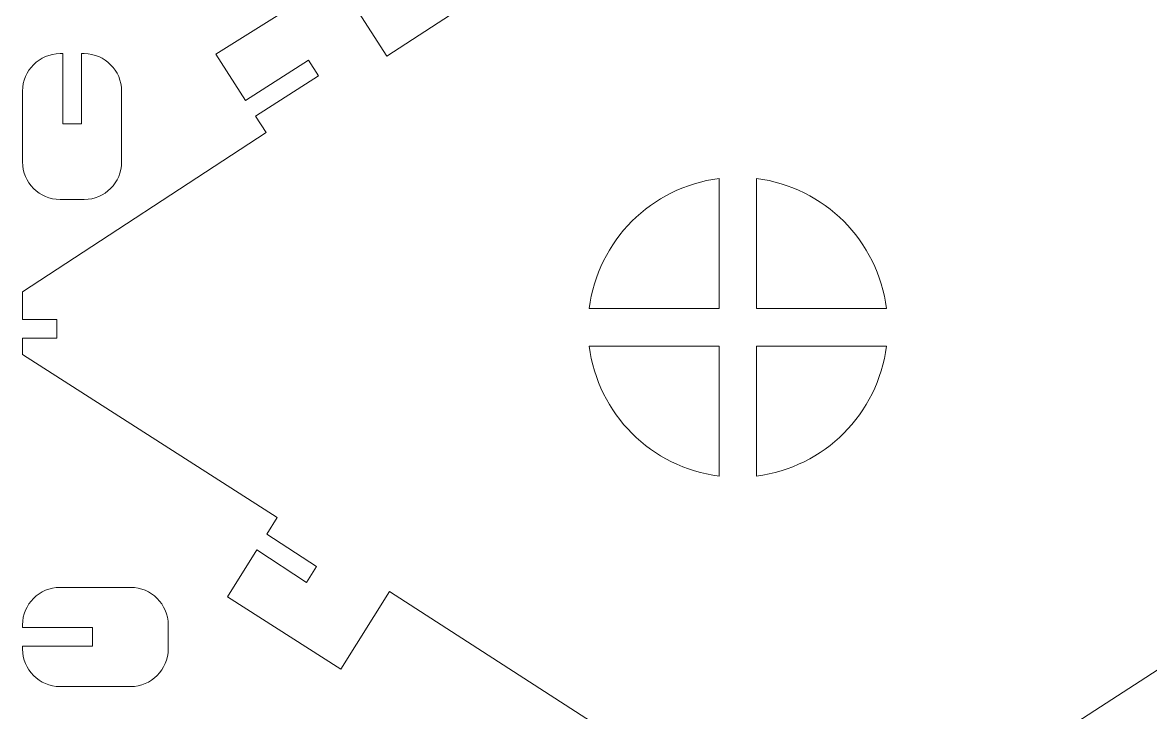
# Model space of a CAD drawing. Header units: millimetres. Extents: x -580 to 580, y -723 to 723.
# Drawn here: x -580.1 to -413.6, y 113 to 214.8 of the extents above; entities that cross this region are included whole.
import ezdxf

# ---------------------------------------------------------------- set-up
doc = ezdxf.new("R2010")
doc.units = ezdxf.units.MM
doc.header["$MEASUREMENT"] = 0
doc.layers.add('Camada 1', color=7, linetype='Continuous')

msp = doc.modelspace()

# ---------------------------------------------------------------- linework, layer by layer
at = {"layer": 'Camada 1', "color": 250, "lineweight": 9}
for points, knots in [([(-327.4136, 221.5947), (-327.4136, 221.5947), (-327.4136, 199.4719), (-327.4136, 199.4719), (-327.4136, 199.4719), (-327.4136, 199.4719), (-331.1503, 199.4719), (-331.1503, 199.4719), (-331.1503, 199.4719), (-331.1503, 199.4719), (-331.1774, 171.7923), (-331.1774, 171.7923), (-331.1774, 171.7923), (-331.1774, 171.7923), (-391.3161, 132.9591), (-391.3161, 132.9591), (-391.3161, 132.9591), (-391.3161, 132.9591), (-385.7102, 124.3267), (-385.7102, 124.3267), (-385.7102, 124.3267), (-385.7102, 124.3267), (-404.264, 112.2775), (-404.264, 112.2775), (-404.264, 112.2775), (-404.264, 112.2775), (-409.9009, 120.958), (-409.9009, 120.958), (-409.9009, 120.958), (-409.9009, 120.958), (-460.1927, 88.4833), (-460.1927, 88.4833), (-460.1927, 88.4833), (-460.1927, 88.4833), (-525.9572, 130.8795), (-525.9572, 130.8795), (-525.9572, 130.8795), (-525.9572, 130.8795), (-533.1604, 119.4193), (-533.1604, 119.4193), (-533.1604, 119.4193), (-533.1604, 119.4193), (-549.8627, 130.0859), (-549.8627, 130.0859), (-549.8627, 130.0859), (-549.8627, 130.0859), (-545.5261, 136.9854), (-545.5261, 136.9854), (-545.5261, 136.9854), (-545.5261, 136.9854), (-538.1889, 132.2052), (-538.1889, 132.2052), (-538.1889, 132.2052), (-538.1889, 132.2052), (-536.7172, 134.5469), (-536.7172, 134.5469), (-536.7172, 134.5469), (-536.7172, 134.5469), (-544.0544, 139.3271), (-544.0544, 139.3271), (-544.0544, 139.3271), (-544.0544, 139.3271), (-542.5246, 141.7606), (-542.5246, 141.7606), (-542.5246, 141.7606), (-542.5246, 141.7606), (-580.1487, 165.8148), (-580.1487, 165.8148), (-580.1487, 165.8148), (-580.1487, 165.8148), (-580.1487, 168.2383), (-580.1487, 168.2383), (-580.1487, 168.2383), (-580.1487, 168.2383), (-575.0627, 168.2383), (-575.0627, 168.2383), (-575.0627, 168.2383), (-575.0627, 168.2383), (-575.0627, 171.0037), (-575.0627, 171.0037), (-575.0627, 171.0037), (-575.0627, 171.0037), (-580.1487, 171.0037), (-580.1487, 171.0037), (-580.1487, 171.0037), (-580.1487, 171.0037), (-580.1487, 175.0521), (-580.1487, 175.0521), (-580.1487, 175.0521), (-580.1487, 175.0521), (-544.189, 198.586), (-544.189, 198.586), (-544.189, 198.586), (-544.189, 198.586), (-545.722, 200.9709), (-545.722, 200.9709), (-545.722, 200.9709), (-545.722, 200.9709), (-536.4172, 206.9523), (-536.4172, 206.9523), (-536.4172, 206.9523), (-536.4172, 206.9523), (-537.9122, 209.2785), (-537.9122, 209.2785), (-537.9122, 209.2785), (-537.9122, 209.2785), (-547.217, 203.2971), (-547.217, 203.2971), (-547.217, 203.2971), (-547.217, 203.2971), (-551.6239, 210.1524), (-551.6239, 210.1524), (-551.6239, 210.1524), (-551.6239, 210.1524), (-533.7516, 221.3779), (-533.7516, 221.3779), (-533.7516, 221.3779), (-533.7516, 221.3779), (-526.3538, 209.869), (-526.3538, 209.869), (-526.3538, 209.869), (-526.3538, 209.869), (-376.7512, 306.9205), (-376.7512, 306.9205), (-376.7512, 306.9205), (-376.7512, 306.9205), (-378.2981, 309.3364), (-378.2981, 309.3364), (-378.2981, 309.3364), (-378.2981, 309.3364), (-368.9844, 315.3029), (-368.9844, 315.3029), (-368.9844, 315.3029), (-368.9844, 315.3029), (-370.5677, 318.0922), (-370.5677, 318.0922), (-370.5677, 318.0922), (-370.5677, 318.0922), (-379.8825, 312.1257), (-379.8825, 312.1257), (-379.8825, 312.1257), (-379.8825, 312.1257), (-384.1861, 318.5267), (-384.1861, 318.5267), (-384.1861, 318.5267), (-384.1861, 318.5267), (-366.2023, 329.8151), (-366.2023, 329.8151), (-366.2023, 329.8151), (-366.2023, 329.8151), (-358.8232, 318.2963), (-358.8232, 318.2963), (-358.8232, 318.2963), (-358.8232, 318.2963), (-331.0148, 336.2943), (-331.0148, 336.2943), (-331.0148, 336.2943), (-331.0148, 336.2943), (-331.0547, 296.2863), (-331.0547, 296.2863), (-331.0547, 296.2863), (-331.0547, 296.2863), (-328.2661, 296.2863), (-328.2661, 296.2863), (-328.2661, 296.2863), (-328.2661, 296.2863), (-328.2661, 274.1635), (-328.2661, 274.1635), (-328.2661, 274.1635), (-328.2661, 274.1635), (-331.0762, 274.1635), (-331.0762, 274.1635), (-331.0762, 274.1635), (-331.0762, 274.1635), (-331.1282, 221.5947), (-331.1282, 221.5947), (-331.1282, 221.5947), (-331.1282, 221.5947), (-327.4136, 221.5947), (-327.4136, 221.5947), (-327.4136, 221.5947), (-327.4136, 221.5947), (-327.4136, 221.5947), (-327.4136, 221.5947)], [0, 0, 0, 0, 0.0212766, 0.0212766, 0.0212766, 0.0212766, 0.04255319, 0.04255319, 0.04255319, 0.04255319, 0.06382979, 0.06382979, 0.06382979, 0.06382979, 0.08510638, 0.08510638, 0.08510638, 0.08510638, 0.10638298, 0.10638298, 0.10638298, 0.10638298, 0.12765957, 0.12765957, 0.12765957, 0.12765957, 0.14893617, 0.14893617, 0.14893617, 0.14893617, 0.17021277, 0.17021277, 0.17021277, 0.17021277, 0.19148936, 0.19148936, 0.19148936, 0.19148936, 0.21276596, 0.21276596, 0.21276596, 0.21276596, 0.23404255, 0.23404255, 0.23404255, 0.23404255, 0.25531915, 0.25531915, 0.25531915, 0.25531915, 0.27659574, 0.27659574, 0.27659574, 0.27659574, 0.29787234, 0.29787234, 0.29787234, 0.29787234, 0.31914894, 0.31914894, 0.31914894, 0.31914894, 0.34042553, 0.34042553, 0.34042553, 0.34042553, 0.36170213, 0.36170213, 0.36170213, 0.36170213, 0.38297872, 0.38297872, 0.38297872, 0.38297872, 0.40425532, 0.40425532, 0.40425532, 0.40425532, 0.42553191, 0.42553191, 0.42553191, 0.42553191, 0.44680851, 0.44680851, 0.44680851, 0.44680851, 0.46808511, 0.46808511, 0.46808511, 0.46808511, 0.4893617, 0.4893617, 0.4893617, 0.4893617, 0.5106383, 0.5106383, 0.5106383, 0.5106383, 0.53191489, 0.53191489, 0.53191489, 0.53191489, 0.55319149, 0.55319149, 0.55319149, 0.55319149, 0.57446809, 0.57446809, 0.57446809, 0.57446809, 0.59574468, 0.59574468, 0.59574468, 0.59574468, 0.61702128, 0.61702128, 0.61702128, 0.61702128, 0.63829787, 0.63829787, 0.63829787, 0.63829787, 0.65957447, 0.65957447, 0.65957447, 0.65957447, 0.68085106, 0.68085106, 0.68085106, 0.68085106, 0.70212766, 0.70212766, 0.70212766, 0.70212766, 0.72340426, 0.72340426, 0.72340426, 0.72340426, 0.74468085, 0.74468085, 0.74468085, 0.74468085, 0.76595745, 0.76595745, 0.76595745, 0.76595745, 0.78723404, 0.78723404, 0.78723404, 0.78723404, 0.80851064, 0.80851064, 0.80851064, 0.80851064, 0.82978723, 0.82978723, 0.82978723, 0.82978723, 0.85106383, 0.85106383, 0.85106383, 0.85106383, 0.87234043, 0.87234043, 0.87234043, 0.87234043, 0.89361702, 0.89361702, 0.89361702, 0.89361702, 0.91489362, 0.91489362, 0.91489362, 0.91489362, 0.93617021, 0.93617021, 0.93617021, 0.93617021, 0.95744681, 0.95744681, 0.95744681, 0.95744681, 1, 1, 1, 1]), ([(-571.0457, 210.2152), (-571.0457, 210.2152), (-571.4489, 210.2152), (-571.4489, 210.2152), (-571.4489, 210.2152), (-571.4489, 210.2152), (-571.4489, 199.8783), (-571.4489, 199.8783), (-571.4489, 199.8783), (-571.4489, 199.8783), (-574.2143, 199.8783), (-574.2143, 199.8783), (-574.2143, 199.8783), (-574.2143, 199.8783), (-574.2143, 210.2152), (-574.2143, 210.2152), (-574.2143, 210.2152), (-574.2143, 210.2152), (-574.618, 210.2152), (-574.618, 210.2152), (-574.618, 210.2152), (-574.618, 210.2152), (-575.1814, 210.1865), (-575.1814, 210.1865), (-575.1814, 210.1865), (-575.1814, 210.1865), (-575.729, 210.1023), (-575.729, 210.1023), (-575.729, 210.1023), (-575.729, 210.1023), (-576.2579, 209.9654), (-576.2579, 209.9654), (-576.2579, 209.9654), (-576.2579, 209.9654), (-576.7655, 209.7788), (-576.7655, 209.7788), (-576.7655, 209.7788), (-576.7655, 209.7788), (-577.2487, 209.5451), (-577.2487, 209.5451), (-577.2487, 209.5451), (-577.2487, 209.5451), (-577.7047, 209.2673), (-577.7047, 209.2673), (-577.7047, 209.2673), (-577.7047, 209.2673), (-578.1307, 208.9482), (-578.1307, 208.9482), (-578.1307, 208.9482), (-578.1307, 208.9482), (-578.5241, 208.5905), (-578.5241, 208.5905), (-578.5241, 208.5905), (-578.5241, 208.5905), (-578.8817, 208.1973), (-578.8817, 208.1973), (-578.8817, 208.1973), (-578.8817, 208.1973), (-579.2008, 207.7712), (-579.2008, 207.7712), (-579.2008, 207.7712), (-579.2008, 207.7712), (-579.4787, 207.3151), (-579.4787, 207.3151), (-579.4787, 207.3151), (-579.4787, 207.3151), (-579.7123, 206.8319), (-579.7123, 206.8319), (-579.7123, 206.8319), (-579.7123, 206.8319), (-579.899, 206.3245), (-579.899, 206.3245), (-579.899, 206.3245), (-579.899, 206.3245), (-580.0358, 205.7955), (-580.0358, 205.7955), (-580.0358, 205.7955), (-580.0358, 205.7955), (-580.12, 205.2479), (-580.12, 205.2479), (-580.12, 205.2479), (-580.12, 205.2479), (-580.1487, 204.6845), (-580.1487, 204.6845), (-580.1487, 204.6845), (-580.1487, 204.6845), (-580.1487, 194.2347), (-580.1487, 194.2347), (-580.1487, 194.2347), (-580.1487, 194.2347), (-580.12, 193.6713), (-580.12, 193.6713), (-580.12, 193.6713), (-580.12, 193.6713), (-580.0358, 193.1238), (-580.0358, 193.1238), (-580.0358, 193.1238), (-580.0358, 193.1238), (-579.899, 192.5948), (-579.899, 192.5948), (-579.899, 192.5948), (-579.899, 192.5948), (-579.7123, 192.0873), (-579.7123, 192.0873), (-579.7123, 192.0873), (-579.7123, 192.0873), (-579.4787, 191.6041), (-579.4787, 191.6041), (-579.4787, 191.6041), (-579.4787, 191.6041), (-579.2008, 191.1481), (-579.2008, 191.1481), (-579.2008, 191.1481), (-579.2008, 191.1481), (-578.8817, 190.722), (-578.8817, 190.722), (-578.8817, 190.722), (-578.8817, 190.722), (-578.5241, 190.3287), (-578.5241, 190.3287), (-578.5241, 190.3287), (-578.5241, 190.3287), (-578.1307, 189.9711), (-578.1307, 189.9711), (-578.1307, 189.9711), (-578.1307, 189.9711), (-577.7047, 189.652), (-577.7047, 189.652), (-577.7047, 189.652), (-577.7047, 189.652), (-577.2487, 189.3742), (-577.2487, 189.3742), (-577.2487, 189.3742), (-577.2487, 189.3742), (-576.7655, 189.1405), (-576.7655, 189.1405), (-576.7655, 189.1405), (-576.7655, 189.1405), (-576.2579, 188.9538), (-576.2579, 188.9538), (-576.2579, 188.9538), (-576.2579, 188.9538), (-575.729, 188.817), (-575.729, 188.817), (-575.729, 188.817), (-575.729, 188.817), (-575.1814, 188.7328), (-575.1814, 188.7328), (-575.1814, 188.7328), (-575.1814, 188.7328), (-574.618, 188.704), (-574.618, 188.704), (-574.618, 188.704), (-574.618, 188.704), (-571.0457, 188.704), (-571.0457, 188.704), (-571.0457, 188.704), (-571.0457, 188.704), (-570.4823, 188.7328), (-570.4823, 188.7328), (-570.4823, 188.7328), (-570.4823, 188.7328), (-569.9347, 188.817), (-569.9347, 188.817), (-569.9347, 188.817), (-569.9347, 188.817), (-569.4058, 188.9538), (-569.4058, 188.9538), (-569.4058, 188.9538), (-569.4058, 188.9538), (-568.8982, 189.1405), (-568.8982, 189.1405), (-568.8982, 189.1405), (-568.8982, 189.1405), (-568.415, 189.3742), (-568.415, 189.3742), (-568.415, 189.3742), (-568.415, 189.3742), (-567.959, 189.652), (-567.959, 189.652), (-567.959, 189.652), (-567.959, 189.652), (-567.5329, 189.9711), (-567.5329, 189.9711), (-567.5329, 189.9711), (-567.5329, 189.9711), (-567.1397, 190.3287), (-567.1397, 190.3287), (-567.1397, 190.3287), (-567.1397, 190.3287), (-566.782, 190.722), (-566.782, 190.722), (-566.782, 190.722), (-566.782, 190.722), (-566.4629, 191.1481), (-566.4629, 191.1481), (-566.4629, 191.1481), (-566.4629, 191.1481), (-566.1851, 191.6041), (-566.1851, 191.6041), (-566.1851, 191.6041), (-566.1851, 191.6041), (-565.9514, 192.0873), (-565.9514, 192.0873), (-565.9514, 192.0873), (-565.9514, 192.0873), (-565.7647, 192.5948), (-565.7647, 192.5948), (-565.7647, 192.5948), (-565.7647, 192.5948), (-565.6279, 193.1238), (-565.6279, 193.1238), (-565.6279, 193.1238), (-565.6279, 193.1238), (-565.5437, 193.6713), (-565.5437, 193.6713), (-565.5437, 193.6713), (-565.5437, 193.6713), (-565.515, 194.2347), (-565.515, 194.2347), (-565.515, 194.2347), (-565.515, 194.2347), (-565.515, 204.6845), (-565.515, 204.6845), (-565.515, 204.6845), (-565.515, 204.6845), (-565.5437, 205.2479), (-565.5437, 205.2479), (-565.5437, 205.2479), (-565.5437, 205.2479), (-565.6279, 205.7955), (-565.6279, 205.7955), (-565.6279, 205.7955), (-565.6279, 205.7955), (-565.7647, 206.3245), (-565.7647, 206.3245), (-565.7647, 206.3245), (-565.7647, 206.3245), (-565.9514, 206.8319), (-565.9514, 206.8319), (-565.9514, 206.8319), (-565.9514, 206.8319), (-566.1851, 207.3151), (-566.1851, 207.3151), (-566.1851, 207.3151), (-566.1851, 207.3151), (-566.4629, 207.7712), (-566.4629, 207.7712), (-566.4629, 207.7712), (-566.4629, 207.7712), (-566.782, 208.1973), (-566.782, 208.1973), (-566.782, 208.1973), (-566.782, 208.1973), (-567.1397, 208.5905), (-567.1397, 208.5905), (-567.1397, 208.5905), (-567.1397, 208.5905), (-567.5329, 208.9482), (-567.5329, 208.9482), (-567.5329, 208.9482), (-567.5329, 208.9482), (-567.959, 209.2673), (-567.959, 209.2673), (-567.959, 209.2673), (-567.959, 209.2673), (-568.415, 209.5451), (-568.415, 209.5451), (-568.415, 209.5451), (-568.415, 209.5451), (-568.8982, 209.7788), (-568.8982, 209.7788), (-568.8982, 209.7788), (-568.8982, 209.7788), (-569.4058, 209.9654), (-569.4058, 209.9654), (-569.4058, 209.9654), (-569.4058, 209.9654), (-569.9347, 210.1023), (-569.9347, 210.1023), (-569.9347, 210.1023), (-569.9347, 210.1023), (-570.4823, 210.1865), (-570.4823, 210.1865), (-570.4823, 210.1865), (-570.4823, 210.1865), (-571.0457, 210.2152), (-571.0457, 210.2152), (-571.0457, 210.2152), (-571.0457, 210.2152), (-571.0457, 210.2152), (-571.0457, 210.2152)], [0, 0, 0, 0, 0.01351351, 0.01351351, 0.01351351, 0.01351351, 0.02702703, 0.02702703, 0.02702703, 0.02702703, 0.04054054, 0.04054054, 0.04054054, 0.04054054, 0.05405405, 0.05405405, 0.05405405, 0.05405405, 0.06756757, 0.06756757, 0.06756757, 0.06756757, 0.08108108, 0.08108108, 0.08108108, 0.08108108, 0.09459459, 0.09459459, 0.09459459, 0.09459459, 0.10810811, 0.10810811, 0.10810811, 0.10810811, 0.12162162, 0.12162162, 0.12162162, 0.12162162, 0.13513514, 0.13513514, 0.13513514, 0.13513514, 0.14864865, 0.14864865, 0.14864865, 0.14864865, 0.16216216, 0.16216216, 0.16216216, 0.16216216, 0.17567568, 0.17567568, 0.17567568, 0.17567568, 0.18918919, 0.18918919, 0.18918919, 0.18918919, 0.2027027, 0.2027027, 0.2027027, 0.2027027, 0.21621622, 0.21621622, 0.21621622, 0.21621622, 0.22972973, 0.22972973, 0.22972973, 0.22972973, 0.24324324, 0.24324324, 0.24324324, 0.24324324, 0.25675676, 0.25675676, 0.25675676, 0.25675676, 0.27027027, 0.27027027, 0.27027027, 0.27027027, 0.28378378, 0.28378378, 0.28378378, 0.28378378, 0.2972973, 0.2972973, 0.2972973, 0.2972973, 0.31081081, 0.31081081, 0.31081081, 0.31081081, 0.32432432, 0.32432432, 0.32432432, 0.32432432, 0.33783784, 0.33783784, 0.33783784, 0.33783784, 0.35135135, 0.35135135, 0.35135135, 0.35135135, 0.36486486, 0.36486486, 0.36486486, 0.36486486, 0.37837838, 0.37837838, 0.37837838, 0.37837838, 0.39189189, 0.39189189, 0.39189189, 0.39189189, 0.40540541, 0.40540541, 0.40540541, 0.40540541, 0.41891892, 0.41891892, 0.41891892, 0.41891892, 0.43243243, 0.43243243, 0.43243243, 0.43243243, 0.44594595, 0.44594595, 0.44594595, 0.44594595, 0.45945946, 0.45945946, 0.45945946, 0.45945946, 0.47297297, 0.47297297, 0.47297297, 0.47297297, 0.48648649, 0.48648649, 0.48648649, 0.48648649, 0.5, 0.5, 0.5, 0.5, 0.51351351, 0.51351351, 0.51351351, 0.51351351, 0.52702703, 0.52702703, 0.52702703, 0.52702703, 0.54054054, 0.54054054, 0.54054054, 0.54054054, 0.55405405, 0.55405405, 0.55405405, 0.55405405, 0.56756757, 0.56756757, 0.56756757, 0.56756757, 0.58108108, 0.58108108, 0.58108108, 0.58108108, 0.59459459, 0.59459459, 0.59459459, 0.59459459, 0.60810811, 0.60810811, 0.60810811, 0.60810811, 0.62162162, 0.62162162, 0.62162162, 0.62162162, 0.63513514, 0.63513514, 0.63513514, 0.63513514, 0.64864865, 0.64864865, 0.64864865, 0.64864865, 0.66216216, 0.66216216, 0.66216216, 0.66216216, 0.67567568, 0.67567568, 0.67567568, 0.67567568, 0.68918919, 0.68918919, 0.68918919, 0.68918919, 0.7027027, 0.7027027, 0.7027027, 0.7027027, 0.71621622, 0.71621622, 0.71621622, 0.71621622, 0.72972973, 0.72972973, 0.72972973, 0.72972973, 0.74324324, 0.74324324, 0.74324324, 0.74324324, 0.75675676, 0.75675676, 0.75675676, 0.75675676, 0.77027027, 0.77027027, 0.77027027, 0.77027027, 0.78378378, 0.78378378, 0.78378378, 0.78378378, 0.7972973, 0.7972973, 0.7972973, 0.7972973, 0.81081081, 0.81081081, 0.81081081, 0.81081081, 0.82432432, 0.82432432, 0.82432432, 0.82432432, 0.83783784, 0.83783784, 0.83783784, 0.83783784, 0.85135135, 0.85135135, 0.85135135, 0.85135135, 0.86486486, 0.86486486, 0.86486486, 0.86486486, 0.87837838, 0.87837838, 0.87837838, 0.87837838, 0.89189189, 0.89189189, 0.89189189, 0.89189189, 0.90540541, 0.90540541, 0.90540541, 0.90540541, 0.91891892, 0.91891892, 0.91891892, 0.91891892, 0.93243243, 0.93243243, 0.93243243, 0.93243243, 0.94594595, 0.94594595, 0.94594595, 0.94594595, 0.95945946, 0.95945946, 0.95945946, 0.95945946, 0.97297297, 0.97297297, 0.97297297, 0.97297297, 1, 1, 1, 1]), ([(-580.1487, 125.9352), (-580.1487, 125.9352), (-580.1487, 125.532), (-580.1487, 125.532), (-580.1487, 125.532), (-580.1487, 125.532), (-569.8117, 125.532), (-569.8117, 125.532), (-569.8117, 125.532), (-569.8117, 125.532), (-569.8117, 122.7666), (-569.8117, 122.7666), (-569.8117, 122.7666), (-569.8117, 122.7666), (-580.1487, 122.7666), (-580.1487, 122.7666), (-580.1487, 122.7666), (-580.1487, 122.7666), (-580.1487, 122.3629), (-580.1487, 122.3629), (-580.1487, 122.3629), (-580.1487, 122.3629), (-580.12, 121.7995), (-580.12, 121.7995), (-580.12, 121.7995), (-580.12, 121.7995), (-580.0358, 121.2518), (-580.0358, 121.2518), (-580.0358, 121.2518), (-580.0358, 121.2518), (-579.899, 120.7228), (-579.899, 120.7228), (-579.899, 120.7228), (-579.899, 120.7228), (-579.7123, 120.2154), (-579.7123, 120.2154), (-579.7123, 120.2154), (-579.7123, 120.2154), (-579.4787, 119.7322), (-579.4787, 119.7322), (-579.4787, 119.7322), (-579.4787, 119.7322), (-579.2008, 119.2761), (-579.2008, 119.2761), (-579.2008, 119.2761), (-579.2008, 119.2761), (-578.8817, 118.85), (-578.8817, 118.85), (-578.8817, 118.85), (-578.8817, 118.85), (-578.5241, 118.4568), (-578.5241, 118.4568), (-578.5241, 118.4568), (-578.5241, 118.4568), (-578.1307, 118.0992), (-578.1307, 118.0992), (-578.1307, 118.0992), (-578.1307, 118.0992), (-577.7047, 117.78), (-577.7047, 117.78), (-577.7047, 117.78), (-577.7047, 117.78), (-577.2487, 117.5022), (-577.2487, 117.5022), (-577.2487, 117.5022), (-577.2487, 117.5022), (-576.7655, 117.2685), (-576.7655, 117.2685), (-576.7655, 117.2685), (-576.7655, 117.2685), (-576.2579, 117.0819), (-576.2579, 117.0819), (-576.2579, 117.0819), (-576.2579, 117.0819), (-575.729, 116.945), (-575.729, 116.945), (-575.729, 116.945), (-575.729, 116.945), (-575.1814, 116.8608), (-575.1814, 116.8608), (-575.1814, 116.8608), (-575.1814, 116.8608), (-574.618, 116.8322), (-574.618, 116.8322), (-574.618, 116.8322), (-574.618, 116.8322), (-564.1683, 116.8322), (-564.1683, 116.8322), (-564.1683, 116.8322), (-564.1683, 116.8322), (-563.6049, 116.8608), (-563.6049, 116.8608), (-563.6049, 116.8608), (-563.6049, 116.8608), (-563.0573, 116.945), (-563.0573, 116.945), (-563.0573, 116.945), (-563.0573, 116.945), (-562.5283, 117.0819), (-562.5283, 117.0819), (-562.5283, 117.0819), (-562.5283, 117.0819), (-562.0208, 117.2685), (-562.0208, 117.2685), (-562.0208, 117.2685), (-562.0208, 117.2685), (-561.5376, 117.5022), (-561.5376, 117.5022), (-561.5376, 117.5022), (-561.5376, 117.5022), (-561.0816, 117.78), (-561.0816, 117.78), (-561.0816, 117.78), (-561.0816, 117.78), (-560.6555, 118.0992), (-560.6555, 118.0992), (-560.6555, 118.0992), (-560.6555, 118.0992), (-560.2622, 118.4568), (-560.2622, 118.4568), (-560.2622, 118.4568), (-560.2622, 118.4568), (-559.9046, 118.85), (-559.9046, 118.85), (-559.9046, 118.85), (-559.9046, 118.85), (-559.5854, 119.2761), (-559.5854, 119.2761), (-559.5854, 119.2761), (-559.5854, 119.2761), (-559.3076, 119.7322), (-559.3076, 119.7322), (-559.3076, 119.7322), (-559.3076, 119.7322), (-559.0739, 120.2154), (-559.0739, 120.2154), (-559.0739, 120.2154), (-559.0739, 120.2154), (-558.8873, 120.7228), (-558.8873, 120.7228), (-558.8873, 120.7228), (-558.8873, 120.7228), (-558.7505, 121.2518), (-558.7505, 121.2518), (-558.7505, 121.2518), (-558.7505, 121.2518), (-558.6662, 121.7995), (-558.6662, 121.7995), (-558.6662, 121.7995), (-558.6662, 121.7995), (-558.6376, 122.3629), (-558.6376, 122.3629), (-558.6376, 122.3629), (-558.6376, 122.3629), (-558.6376, 125.9352), (-558.6376, 125.9352), (-558.6376, 125.9352), (-558.6376, 125.9352), (-558.6662, 126.4985), (-558.6662, 126.4985), (-558.6662, 126.4985), (-558.6662, 126.4985), (-558.7505, 127.0461), (-558.7505, 127.0461), (-558.7505, 127.0461), (-558.7505, 127.0461), (-558.8873, 127.5751), (-558.8873, 127.5751), (-558.8873, 127.5751), (-558.8873, 127.5751), (-559.0739, 128.0825), (-559.0739, 128.0825), (-559.0739, 128.0825), (-559.0739, 128.0825), (-559.3076, 128.5657), (-559.3076, 128.5657), (-559.3076, 128.5657), (-559.3076, 128.5657), (-559.5854, 129.0218), (-559.5854, 129.0218), (-559.5854, 129.0218), (-559.5854, 129.0218), (-559.9046, 129.4479), (-559.9046, 129.4479), (-559.9046, 129.4479), (-559.9046, 129.4479), (-560.2622, 129.8412), (-560.2622, 129.8412), (-560.2622, 129.8412), (-560.2622, 129.8412), (-560.6555, 130.1988), (-560.6555, 130.1988), (-560.6555, 130.1988), (-560.6555, 130.1988), (-561.0816, 130.5179), (-561.0816, 130.5179), (-561.0816, 130.5179), (-561.0816, 130.5179), (-561.5376, 130.7957), (-561.5376, 130.7957), (-561.5376, 130.7957), (-561.5376, 130.7957), (-562.0208, 131.0294), (-562.0208, 131.0294), (-562.0208, 131.0294), (-562.0208, 131.0294), (-562.5283, 131.2161), (-562.5283, 131.2161), (-562.5283, 131.2161), (-562.5283, 131.2161), (-563.0573, 131.3529), (-563.0573, 131.3529), (-563.0573, 131.3529), (-563.0573, 131.3529), (-563.6049, 131.4371), (-563.6049, 131.4371), (-563.6049, 131.4371), (-563.6049, 131.4371), (-564.1683, 131.4659), (-564.1683, 131.4659), (-564.1683, 131.4659), (-564.1683, 131.4659), (-574.618, 131.4659), (-574.618, 131.4659), (-574.618, 131.4659), (-574.618, 131.4659), (-575.1814, 131.4371), (-575.1814, 131.4371), (-575.1814, 131.4371), (-575.1814, 131.4371), (-575.729, 131.3529), (-575.729, 131.3529), (-575.729, 131.3529), (-575.729, 131.3529), (-576.2579, 131.2161), (-576.2579, 131.2161), (-576.2579, 131.2161), (-576.2579, 131.2161), (-576.7655, 131.0294), (-576.7655, 131.0294), (-576.7655, 131.0294), (-576.7655, 131.0294), (-577.2487, 130.7957), (-577.2487, 130.7957), (-577.2487, 130.7957), (-577.2487, 130.7957), (-577.7047, 130.5179), (-577.7047, 130.5179), (-577.7047, 130.5179), (-577.7047, 130.5179), (-578.1307, 130.1988), (-578.1307, 130.1988), (-578.1307, 130.1988), (-578.1307, 130.1988), (-578.5241, 129.8412), (-578.5241, 129.8412), (-578.5241, 129.8412), (-578.5241, 129.8412), (-578.8817, 129.4479), (-578.8817, 129.4479), (-578.8817, 129.4479), (-578.8817, 129.4479), (-579.2008, 129.0218), (-579.2008, 129.0218), (-579.2008, 129.0218), (-579.2008, 129.0218), (-579.4787, 128.5657), (-579.4787, 128.5657), (-579.4787, 128.5657), (-579.4787, 128.5657), (-579.7123, 128.0825), (-579.7123, 128.0825), (-579.7123, 128.0825), (-579.7123, 128.0825), (-579.899, 127.5751), (-579.899, 127.5751), (-579.899, 127.5751), (-579.899, 127.5751), (-580.0358, 127.0461), (-580.0358, 127.0461), (-580.0358, 127.0461), (-580.0358, 127.0461), (-580.12, 126.4985), (-580.12, 126.4985), (-580.12, 126.4985), (-580.12, 126.4985), (-580.1487, 125.9352), (-580.1487, 125.9352), (-580.1487, 125.9352), (-580.1487, 125.9352), (-580.1487, 125.9352), (-580.1487, 125.9352)], [0, 0, 0, 0, 0.01351351, 0.01351351, 0.01351351, 0.01351351, 0.02702703, 0.02702703, 0.02702703, 0.02702703, 0.04054054, 0.04054054, 0.04054054, 0.04054054, 0.05405405, 0.05405405, 0.05405405, 0.05405405, 0.06756757, 0.06756757, 0.06756757, 0.06756757, 0.08108108, 0.08108108, 0.08108108, 0.08108108, 0.09459459, 0.09459459, 0.09459459, 0.09459459, 0.10810811, 0.10810811, 0.10810811, 0.10810811, 0.12162162, 0.12162162, 0.12162162, 0.12162162, 0.13513514, 0.13513514, 0.13513514, 0.13513514, 0.14864865, 0.14864865, 0.14864865, 0.14864865, 0.16216216, 0.16216216, 0.16216216, 0.16216216, 0.17567568, 0.17567568, 0.17567568, 0.17567568, 0.18918919, 0.18918919, 0.18918919, 0.18918919, 0.2027027, 0.2027027, 0.2027027, 0.2027027, 0.21621622, 0.21621622, 0.21621622, 0.21621622, 0.22972973, 0.22972973, 0.22972973, 0.22972973, 0.24324324, 0.24324324, 0.24324324, 0.24324324, 0.25675676, 0.25675676, 0.25675676, 0.25675676, 0.27027027, 0.27027027, 0.27027027, 0.27027027, 0.28378378, 0.28378378, 0.28378378, 0.28378378, 0.2972973, 0.2972973, 0.2972973, 0.2972973, 0.31081081, 0.31081081, 0.31081081, 0.31081081, 0.32432432, 0.32432432, 0.32432432, 0.32432432, 0.33783784, 0.33783784, 0.33783784, 0.33783784, 0.35135135, 0.35135135, 0.35135135, 0.35135135, 0.36486486, 0.36486486, 0.36486486, 0.36486486, 0.37837838, 0.37837838, 0.37837838, 0.37837838, 0.39189189, 0.39189189, 0.39189189, 0.39189189, 0.40540541, 0.40540541, 0.40540541, 0.40540541, 0.41891892, 0.41891892, 0.41891892, 0.41891892, 0.43243243, 0.43243243, 0.43243243, 0.43243243, 0.44594595, 0.44594595, 0.44594595, 0.44594595, 0.45945946, 0.45945946, 0.45945946, 0.45945946, 0.47297297, 0.47297297, 0.47297297, 0.47297297, 0.48648649, 0.48648649, 0.48648649, 0.48648649, 0.5, 0.5, 0.5, 0.5, 0.51351351, 0.51351351, 0.51351351, 0.51351351, 0.52702703, 0.52702703, 0.52702703, 0.52702703, 0.54054054, 0.54054054, 0.54054054, 0.54054054, 0.55405405, 0.55405405, 0.55405405, 0.55405405, 0.56756757, 0.56756757, 0.56756757, 0.56756757, 0.58108108, 0.58108108, 0.58108108, 0.58108108, 0.59459459, 0.59459459, 0.59459459, 0.59459459, 0.60810811, 0.60810811, 0.60810811, 0.60810811, 0.62162162, 0.62162162, 0.62162162, 0.62162162, 0.63513514, 0.63513514, 0.63513514, 0.63513514, 0.64864865, 0.64864865, 0.64864865, 0.64864865, 0.66216216, 0.66216216, 0.66216216, 0.66216216, 0.67567568, 0.67567568, 0.67567568, 0.67567568, 0.68918919, 0.68918919, 0.68918919, 0.68918919, 0.7027027, 0.7027027, 0.7027027, 0.7027027, 0.71621622, 0.71621622, 0.71621622, 0.71621622, 0.72972973, 0.72972973, 0.72972973, 0.72972973, 0.74324324, 0.74324324, 0.74324324, 0.74324324, 0.75675676, 0.75675676, 0.75675676, 0.75675676, 0.77027027, 0.77027027, 0.77027027, 0.77027027, 0.78378378, 0.78378378, 0.78378378, 0.78378378, 0.7972973, 0.7972973, 0.7972973, 0.7972973, 0.81081081, 0.81081081, 0.81081081, 0.81081081, 0.82432432, 0.82432432, 0.82432432, 0.82432432, 0.83783784, 0.83783784, 0.83783784, 0.83783784, 0.85135135, 0.85135135, 0.85135135, 0.85135135, 0.86486486, 0.86486486, 0.86486486, 0.86486486, 0.87837838, 0.87837838, 0.87837838, 0.87837838, 0.89189189, 0.89189189, 0.89189189, 0.89189189, 0.90540541, 0.90540541, 0.90540541, 0.90540541, 0.91891892, 0.91891892, 0.91891892, 0.91891892, 0.93243243, 0.93243243, 0.93243243, 0.93243243, 0.94594595, 0.94594595, 0.94594595, 0.94594595, 0.95945946, 0.95945946, 0.95945946, 0.95945946, 0.97297297, 0.97297297, 0.97297297, 0.97297297, 1, 1, 1, 1])]:
    msp.add_open_spline(points, degree=3, knots=knots, dxfattribs=at)
at = {"layer": 'Camada 1', "color": 240, "lineweight": 9}
for points in [[(-496.4564, 172.6076), (-496.4564, 172.6076), (-496.3199, 173.5395), (-496.3199, 173.5395), (-496.3199, 173.5395), (-496.3199, 173.5395), (-496.1453, 174.4583), (-496.1453, 174.4583), (-496.1453, 174.4583), (-496.1453, 174.4583), (-495.933, 175.3634), (-495.933, 175.3634), (-495.933, 175.3634), (-495.933, 175.3634), (-495.6843, 176.2538), (-495.6843, 176.2538), (-495.6843, 176.2538), (-495.6843, 176.2538), (-495.3996, 177.1286), (-495.3996, 177.1286), (-495.3996, 177.1286), (-495.3996, 177.1286), (-495.08, 177.987), (-495.08, 177.987), (-495.08, 177.987), (-495.08, 177.987), (-494.7263, 178.8282), (-494.7263, 178.8282), (-494.7263, 178.8282), (-494.7263, 178.8282), (-494.3394, 179.6513), (-494.3394, 179.6513), (-494.3394, 179.6513), (-494.3394, 179.6513), (-493.92, 180.4555), (-493.92, 180.4555), (-493.92, 180.4555), (-493.92, 180.4555), (-493.4691, 181.24), (-493.4691, 181.24), (-493.4691, 181.24), (-493.4691, 181.24), (-492.9874, 182.0039), (-492.9874, 182.0039), (-492.9874, 182.0039), (-492.9874, 182.0039), (-492.4758, 182.7463), (-492.4758, 182.7463), (-492.4758, 182.7463), (-492.4758, 182.7463), (-491.9354, 183.4664), (-491.9354, 183.4664), (-491.9354, 183.4664), (-491.9354, 183.4664), (-491.3665, 184.1634), (-491.3665, 184.1634), (-491.3665, 184.1634), (-491.3665, 184.1634), (-490.7704, 184.8364), (-490.7704, 184.8364), (-490.7704, 184.8364), (-490.7704, 184.8364), (-490.1478, 185.4846), (-490.1478, 185.4846), (-490.1478, 185.4846), (-490.1478, 185.4846), (-489.4995, 186.1072), (-489.4995, 186.1072), (-489.4995, 186.1072), (-489.4995, 186.1072), (-488.8265, 186.7032), (-488.8265, 186.7032), (-488.8265, 186.7032), (-488.8265, 186.7032), (-488.1294, 187.272), (-488.1294, 187.272), (-488.1294, 187.272), (-488.1294, 187.272), (-487.4092, 187.8124), (-487.4092, 187.8124), (-487.4092, 187.8124), (-487.4092, 187.8124), (-486.6668, 188.3239), (-486.6668, 188.3239), (-486.6668, 188.3239), (-486.6668, 188.3239), (-485.9028, 188.8054), (-485.9028, 188.8054), (-485.9028, 188.8054), (-485.9028, 188.8054), (-485.1184, 189.2564), (-485.1184, 189.2564), (-485.1184, 189.2564), (-485.1184, 189.2564), (-484.3141, 189.6756), (-484.3141, 189.6756), (-484.3141, 189.6756), (-484.3141, 189.6756), (-483.4909, 190.0626), (-483.4909, 190.0626), (-483.4909, 190.0626), (-483.4909, 190.0626), (-482.6497, 190.4162), (-482.6497, 190.4162), (-482.6497, 190.4162), (-482.6497, 190.4162), (-481.7913, 190.7357), (-481.7913, 190.7357), (-481.7913, 190.7357), (-481.7913, 190.7357), (-480.9165, 191.0203), (-480.9165, 191.0203), (-480.9165, 191.0203), (-480.9165, 191.0203), (-480.0262, 191.2692), (-480.0262, 191.2692), (-480.0262, 191.2692), (-480.0262, 191.2692), (-479.1212, 191.4814), (-479.1212, 191.4814), (-479.1212, 191.4814), (-479.1212, 191.4814), (-478.2023, 191.6561), (-478.2023, 191.6561), (-478.2023, 191.6561), (-478.2023, 191.6561), (-477.2704, 191.7925), (-477.2704, 191.7925), (-477.2704, 191.7925), (-477.2704, 191.7925), (-477.2704, 172.6076), (-477.2704, 172.6076), (-477.2704, 172.6076), (-477.2704, 172.6076), (-496.4564, 172.6076), (-496.4564, 172.6076), (-496.4564, 172.6076), (-496.4564, 172.6076), (-496.4564, 172.6076), (-496.4564, 172.6076)], [(-471.7397, 191.7925), (-471.7397, 191.7925), (-470.8079, 191.6561), (-470.8079, 191.6561), (-470.8079, 191.6561), (-470.8079, 191.6561), (-469.889, 191.4814), (-469.889, 191.4814), (-469.889, 191.4814), (-469.889, 191.4814), (-468.9839, 191.2692), (-468.9839, 191.2692), (-468.9839, 191.2692), (-468.9839, 191.2692), (-468.0936, 191.0203), (-468.0936, 191.0203), (-468.0936, 191.0203), (-468.0936, 191.0203), (-467.2188, 190.7357), (-467.2188, 190.7357), (-467.2188, 190.7357), (-467.2188, 190.7357), (-466.3604, 190.4162), (-466.3604, 190.4162), (-466.3604, 190.4162), (-466.3604, 190.4162), (-465.5191, 190.0626), (-465.5191, 190.0626), (-465.5191, 190.0626), (-465.5191, 190.0626), (-464.696, 189.6756), (-464.696, 189.6756), (-464.696, 189.6756), (-464.696, 189.6756), (-463.8917, 189.2564), (-463.8917, 189.2564), (-463.8917, 189.2564), (-463.8917, 189.2564), (-463.1073, 188.8054), (-463.1073, 188.8054), (-463.1073, 188.8054), (-463.1073, 188.8054), (-462.3434, 188.3239), (-462.3434, 188.3239), (-462.3434, 188.3239), (-462.3434, 188.3239), (-461.6009, 187.8124), (-461.6009, 187.8124), (-461.6009, 187.8124), (-461.6009, 187.8124), (-460.8807, 187.272), (-460.8807, 187.272), (-460.8807, 187.272), (-460.8807, 187.272), (-460.1837, 186.7032), (-460.1837, 186.7032), (-460.1837, 186.7032), (-460.1837, 186.7032), (-459.5106, 186.1072), (-459.5106, 186.1072), (-459.5106, 186.1072), (-459.5106, 186.1072), (-458.8623, 185.4846), (-458.8623, 185.4846), (-458.8623, 185.4846), (-458.8623, 185.4846), (-458.2397, 184.8364), (-458.2397, 184.8364), (-458.2397, 184.8364), (-458.2397, 184.8364), (-457.6436, 184.1634), (-457.6436, 184.1634), (-457.6436, 184.1634), (-457.6436, 184.1634), (-457.0748, 183.4664), (-457.0748, 183.4664), (-457.0748, 183.4664), (-457.0748, 183.4664), (-456.5342, 182.7463), (-456.5342, 182.7463), (-456.5342, 182.7463), (-456.5342, 182.7463), (-456.0227, 182.0039), (-456.0227, 182.0039), (-456.0227, 182.0039), (-456.0227, 182.0039), (-455.5411, 181.24), (-455.5411, 181.24), (-455.5411, 181.24), (-455.5411, 181.24), (-455.0901, 180.4555), (-455.0901, 180.4555), (-455.0901, 180.4555), (-455.0901, 180.4555), (-454.6708, 179.6513), (-454.6708, 179.6513), (-454.6708, 179.6513), (-454.6708, 179.6513), (-454.2839, 178.8282), (-454.2839, 178.8282), (-454.2839, 178.8282), (-454.2839, 178.8282), (-453.9302, 177.987), (-453.9302, 177.987), (-453.9302, 177.987), (-453.9302, 177.987), (-453.6106, 177.1286), (-453.6106, 177.1286), (-453.6106, 177.1286), (-453.6106, 177.1286), (-453.326, 176.2538), (-453.326, 176.2538), (-453.326, 176.2538), (-453.326, 176.2538), (-453.0771, 175.3634), (-453.0771, 175.3634), (-453.0771, 175.3634), (-453.0771, 175.3634), (-452.8649, 174.4583), (-452.8649, 174.4583), (-452.8649, 174.4583), (-452.8649, 174.4583), (-452.69, 173.5395), (-452.69, 173.5395), (-452.69, 173.5395), (-452.69, 173.5395), (-452.5537, 172.6076), (-452.5537, 172.6076), (-452.5537, 172.6076), (-452.5537, 172.6076), (-471.7397, 172.6076), (-471.7397, 172.6076), (-471.7397, 172.6076), (-471.7397, 172.6076), (-471.7397, 191.7925), (-471.7397, 191.7925), (-471.7397, 191.7925), (-471.7397, 191.7925), (-471.7397, 191.7925), (-471.7397, 191.7925)], [(-477.2704, 147.892), (-477.2704, 147.892), (-478.2023, 148.0284), (-478.2023, 148.0284), (-478.2023, 148.0284), (-478.2023, 148.0284), (-479.1212, 148.2031), (-479.1212, 148.2031), (-479.1212, 148.2031), (-479.1212, 148.2031), (-480.0262, 148.4153), (-480.0262, 148.4153), (-480.0262, 148.4153), (-480.0262, 148.4153), (-480.9165, 148.6641), (-480.9165, 148.6641), (-480.9165, 148.6641), (-480.9165, 148.6641), (-481.7913, 148.9487), (-481.7913, 148.9487), (-481.7913, 148.9487), (-481.7913, 148.9487), (-482.6497, 149.2683), (-482.6497, 149.2683), (-482.6497, 149.2683), (-482.6497, 149.2683), (-483.4909, 149.6219), (-483.4909, 149.6219), (-483.4909, 149.6219), (-483.4909, 149.6219), (-484.3141, 150.0088), (-484.3141, 150.0088), (-484.3141, 150.0088), (-484.3141, 150.0088), (-485.1184, 150.4281), (-485.1184, 150.4281), (-485.1184, 150.4281), (-485.1184, 150.4281), (-485.9028, 150.879), (-485.9028, 150.879), (-485.9028, 150.879), (-485.9028, 150.879), (-486.6668, 151.3605), (-486.6668, 151.3605), (-486.6668, 151.3605), (-486.6668, 151.3605), (-487.4092, 151.872), (-487.4092, 151.872), (-487.4092, 151.872), (-487.4092, 151.872), (-488.1294, 152.4125), (-488.1294, 152.4125), (-488.1294, 152.4125), (-488.1294, 152.4125), (-488.8265, 152.9812), (-488.8265, 152.9812), (-488.8265, 152.9812), (-488.8265, 152.9812), (-489.4995, 153.5772), (-489.4995, 153.5772), (-489.4995, 153.5772), (-489.4995, 153.5772), (-490.1478, 154.1998), (-490.1478, 154.1998), (-490.1478, 154.1998), (-490.1478, 154.1998), (-490.7704, 154.848), (-490.7704, 154.848), (-490.7704, 154.848), (-490.7704, 154.848), (-491.3665, 155.521), (-491.3665, 155.521), (-491.3665, 155.521), (-491.3665, 155.521), (-491.9354, 156.2181), (-491.9354, 156.2181), (-491.9354, 156.2181), (-491.9354, 156.2181), (-492.4758, 156.9382), (-492.4758, 156.9382), (-492.4758, 156.9382), (-492.4758, 156.9382), (-492.9874, 157.6806), (-492.9874, 157.6806), (-492.9874, 157.6806), (-492.9874, 157.6806), (-493.4691, 158.4444), (-493.4691, 158.4444), (-493.4691, 158.4444), (-493.4691, 158.4444), (-493.92, 159.2289), (-493.92, 159.2289), (-493.92, 159.2289), (-493.92, 159.2289), (-494.3394, 160.0331), (-494.3394, 160.0331), (-494.3394, 160.0331), (-494.3394, 160.0331), (-494.7263, 160.8562), (-494.7263, 160.8562), (-494.7263, 160.8562), (-494.7263, 160.8562), (-495.08, 161.6974), (-495.08, 161.6974), (-495.08, 161.6974), (-495.08, 161.6974), (-495.3996, 162.5559), (-495.3996, 162.5559), (-495.3996, 162.5559), (-495.3996, 162.5559), (-495.6843, 163.4307), (-495.6843, 163.4307), (-495.6843, 163.4307), (-495.6843, 163.4307), (-495.933, 164.321), (-495.933, 164.321), (-495.933, 164.321), (-495.933, 164.321), (-496.1453, 165.2261), (-496.1453, 165.2261), (-496.1453, 165.2261), (-496.1453, 165.2261), (-496.3199, 166.1449), (-496.3199, 166.1449), (-496.3199, 166.1449), (-496.3199, 166.1449), (-496.4564, 167.0769), (-496.4564, 167.0769), (-496.4564, 167.0769), (-496.4564, 167.0769), (-477.2704, 167.0769), (-477.2704, 167.0769), (-477.2704, 167.0769), (-477.2704, 167.0769), (-477.2704, 147.892), (-477.2704, 147.892), (-477.2704, 147.892), (-477.2704, 147.892), (-477.2704, 147.892), (-477.2704, 147.892)], [(-452.5537, 167.0769), (-452.5537, 167.0769), (-452.69, 166.1449), (-452.69, 166.1449), (-452.69, 166.1449), (-452.69, 166.1449), (-452.8649, 165.2261), (-452.8649, 165.2261), (-452.8649, 165.2261), (-452.8649, 165.2261), (-453.0771, 164.321), (-453.0771, 164.321), (-453.0771, 164.321), (-453.0771, 164.321), (-453.326, 163.4307), (-453.326, 163.4307), (-453.326, 163.4307), (-453.326, 163.4307), (-453.6106, 162.5559), (-453.6106, 162.5559), (-453.6106, 162.5559), (-453.6106, 162.5559), (-453.9302, 161.6974), (-453.9302, 161.6974), (-453.9302, 161.6974), (-453.9302, 161.6974), (-454.2839, 160.8562), (-454.2839, 160.8562), (-454.2839, 160.8562), (-454.2839, 160.8562), (-454.6708, 160.0331), (-454.6708, 160.0331), (-454.6708, 160.0331), (-454.6708, 160.0331), (-455.0901, 159.2289), (-455.0901, 159.2289), (-455.0901, 159.2289), (-455.0901, 159.2289), (-455.5411, 158.4444), (-455.5411, 158.4444), (-455.5411, 158.4444), (-455.5411, 158.4444), (-456.0227, 157.6806), (-456.0227, 157.6806), (-456.0227, 157.6806), (-456.0227, 157.6806), (-456.5342, 156.9382), (-456.5342, 156.9382), (-456.5342, 156.9382), (-456.5342, 156.9382), (-457.0748, 156.2181), (-457.0748, 156.2181), (-457.0748, 156.2181), (-457.0748, 156.2181), (-457.6436, 155.521), (-457.6436, 155.521), (-457.6436, 155.521), (-457.6436, 155.521), (-458.2397, 154.848), (-458.2397, 154.848), (-458.2397, 154.848), (-458.2397, 154.848), (-458.8623, 154.1998), (-458.8623, 154.1998), (-458.8623, 154.1998), (-458.8623, 154.1998), (-459.5106, 153.5772), (-459.5106, 153.5772), (-459.5106, 153.5772), (-459.5106, 153.5772), (-460.1837, 152.9812), (-460.1837, 152.9812), (-460.1837, 152.9812), (-460.1837, 152.9812), (-460.8807, 152.4125), (-460.8807, 152.4125), (-460.8807, 152.4125), (-460.8807, 152.4125), (-461.6009, 151.872), (-461.6009, 151.872), (-461.6009, 151.872), (-461.6009, 151.872), (-462.3434, 151.3605), (-462.3434, 151.3605), (-462.3434, 151.3605), (-462.3434, 151.3605), (-463.1073, 150.879), (-463.1073, 150.879), (-463.1073, 150.879), (-463.1073, 150.879), (-463.8917, 150.4281), (-463.8917, 150.4281), (-463.8917, 150.4281), (-463.8917, 150.4281), (-464.696, 150.0088), (-464.696, 150.0088), (-464.696, 150.0088), (-464.696, 150.0088), (-465.5191, 149.6219), (-465.5191, 149.6219), (-465.5191, 149.6219), (-465.5191, 149.6219), (-466.3604, 149.2683), (-466.3604, 149.2683), (-466.3604, 149.2683), (-466.3604, 149.2683), (-467.2188, 148.9487), (-467.2188, 148.9487), (-467.2188, 148.9487), (-467.2188, 148.9487), (-468.0936, 148.6641), (-468.0936, 148.6641), (-468.0936, 148.6641), (-468.0936, 148.6641), (-468.9839, 148.4153), (-468.9839, 148.4153), (-468.9839, 148.4153), (-468.9839, 148.4153), (-469.889, 148.2031), (-469.889, 148.2031), (-469.889, 148.2031), (-469.889, 148.2031), (-470.8079, 148.0284), (-470.8079, 148.0284), (-470.8079, 148.0284), (-470.8079, 148.0284), (-471.7397, 147.892), (-471.7397, 147.892), (-471.7397, 147.892), (-471.7397, 147.892), (-471.7397, 167.0769), (-471.7397, 167.0769), (-471.7397, 167.0769), (-471.7397, 167.0769), (-452.5537, 167.0769), (-452.5537, 167.0769), (-452.5537, 167.0769), (-452.5537, 167.0769), (-452.5537, 167.0769), (-452.5537, 167.0769)]]:
    msp.add_open_spline(points, degree=3, knots=[0, 0, 0, 0, 0.02777778, 0.02777778, 0.02777778, 0.02777778, 0.05555556, 0.05555556, 0.05555556, 0.05555556, 0.08333333, 0.08333333, 0.08333333, 0.08333333, 0.11111111, 0.11111111, 0.11111111, 0.11111111, 0.13888889, 0.13888889, 0.13888889, 0.13888889, 0.16666667, 0.16666667, 0.16666667, 0.16666667, 0.19444444, 0.19444444, 0.19444444, 0.19444444, 0.22222222, 0.22222222, 0.22222222, 0.22222222, 0.25, 0.25, 0.25, 0.25, 0.27777778, 0.27777778, 0.27777778, 0.27777778, 0.30555556, 0.30555556, 0.30555556, 0.30555556, 0.33333333, 0.33333333, 0.33333333, 0.33333333, 0.36111111, 0.36111111, 0.36111111, 0.36111111, 0.38888889, 0.38888889, 0.38888889, 0.38888889, 0.41666667, 0.41666667, 0.41666667, 0.41666667, 0.44444444, 0.44444444, 0.44444444, 0.44444444, 0.47222222, 0.47222222, 0.47222222, 0.47222222, 0.5, 0.5, 0.5, 0.5, 0.52777778, 0.52777778, 0.52777778, 0.52777778, 0.55555556, 0.55555556, 0.55555556, 0.55555556, 0.58333333, 0.58333333, 0.58333333, 0.58333333, 0.61111111, 0.61111111, 0.61111111, 0.61111111, 0.63888889, 0.63888889, 0.63888889, 0.63888889, 0.66666667, 0.66666667, 0.66666667, 0.66666667, 0.69444444, 0.69444444, 0.69444444, 0.69444444, 0.72222222, 0.72222222, 0.72222222, 0.72222222, 0.75, 0.75, 0.75, 0.75, 0.77777778, 0.77777778, 0.77777778, 0.77777778, 0.80555556, 0.80555556, 0.80555556, 0.80555556, 0.83333333, 0.83333333, 0.83333333, 0.83333333, 0.86111111, 0.86111111, 0.86111111, 0.86111111, 0.88888889, 0.88888889, 0.88888889, 0.88888889, 0.91666667, 0.91666667, 0.91666667, 0.91666667, 0.94444444, 0.94444444, 0.94444444, 0.94444444, 1, 1, 1, 1], dxfattribs=at)

doc.saveas('drawing.dxf')
